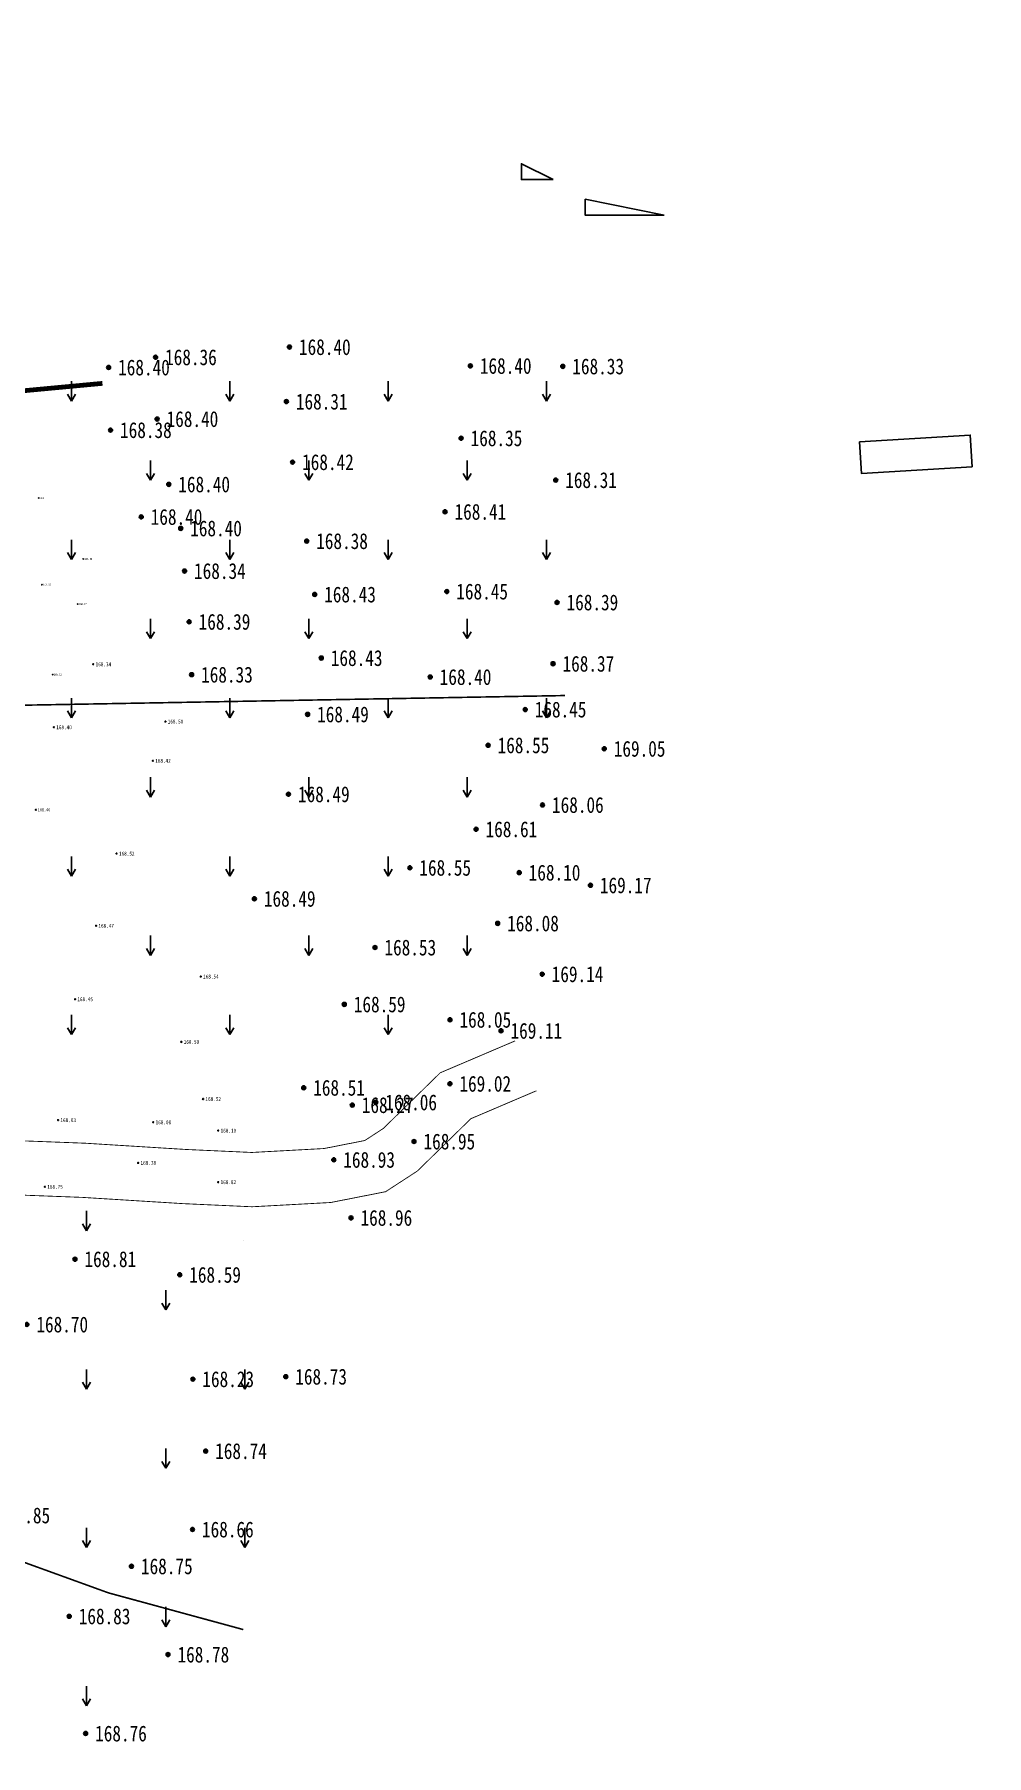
# Model space of a CAD drawing. Header units: millimetres. Extents: x -725 to 2274960, y -506 to 2980382.
# Drawn here: x 574376.4 to 574436.5, y 2880388.2 to 2880496.9 of the extents above; entities that cross this region are included whole.
import ezdxf
from ezdxf.enums import TextEntityAlignment as Align

# ---------------------------------------------------------------- set-up
doc = ezdxf.new("R2010")
doc.units = ezdxf.units.MM
doc.header["$LTSCALE"] = 1000
for name, color, linetype in [('DLSS', 8, 'Continuous'), ('GCD', 8, 'Continuous'), ('SXSS', 5, 'Continuous'), ('YHJ_剖面_梁板', 4, 'Continuous'), ('ZBTZ', 8, 'Continuous')]:
    doc.layers.add(name, color=color, linetype=linetype)
doc.layers.add('管', color=1, linetype='Continuous', lineweight=30)
doc.linetypes.add('1161', pattern='A,0,[149,AAA.SHX,S=0.15,R=0,X=0,Y=0],-1.6', length=1.6)

# ---------------------------------------------------------------- blocks, each defined once
blk = doc.blocks.new('gc120')
for p, q in [((0, 0), (0, 2.5)), ((-0.5, 0.87), (0, 0)), ((0, 0), (0.5, 0.87))]:
    blk.add_line(p, q)
blk = doc.blocks.new('gc200')
h = blk.add_hatch(color=256)
edge = h.paths.add_edge_path()
edge.add_arc((0, 0), 0.25, 0, 360)
blk.add_circle((0, 0), 0.25)

msp = doc.modelspace()

# ---------------------------------------------------------------- linework, layer by layer
at = {"layer": 'DLSS', "color": 8, "linetype": 'Continuous', "const_width": 0.054, "flags": 128}
for points, elevation in [([(574361.2068, 2880425.9137), (574361.5839, 2880426.0991), (574365.1248, 2880426.7288), (574369.0815, 2880427.0967), (574375.0571, 2880427.0202), (574379.5931, 2880426.8483), (574385.9465, 2880426.454), (574390.1245, 2880426.2637), (574394.689, 2880426.5117), (574397.2625, 2880427.0178), (574398.4286, 2880427.7767), (574402.0261, 2880431.2941), (574406.7603, 2880433.3111)], 162.4054), ([(574347.1606, 2880381.4941), (574351.6173, 2880391.2782), (574353.5252, 2880396.9897), (574354.5792, 2880402.1433), (574355.08, 2880406.1261), (574355.1248, 2880411.1287), (574355.4516, 2880413.9298), (574355.9362, 2880416.1005), (574356.6744, 2880417.7144), (574357.5336, 2880419.3494), (574358.7059, 2880420.5187), (574360.7026, 2880421.8489), (574362.6605, 2880422.8115), (574365.5841, 2880423.3314), (574369.2185, 2880423.6694), (574374.9704, 2880423.5958), (574379.4222, 2880423.4271), (574385.7624, 2880423.0335), (574390.1395, 2880422.8342), (574395.1145, 2880423.1045), (574398.5747, 2880423.785), (574400.5809, 2880425.0907), (574403.9606, 2880428.3951), (574408.1028, 2880430.1599)], 162.8509)]:
    msp.add_lwpolyline(points, dxfattribs=dict(at, elevation=elevation))
at = {"layer": 'SXSS', "linetype": 'Continuous', "elevation": 161.8079, "flags": 128}
for points in [[(574370.9339, 2880472.8882, 0.00000216, 0.00000216, 0), (574371.7075, 2880466.771, 0.00000216, 0.00000216, 0), (574372.543, 2880459.0351, 0.00000216, 0.00000216, 0), (574373.1047, 2880454.8352, 0.00000216, 0.00000216, 0), (574373.0764, 2880454.2357, 0.00000216, 0.00000216, 0), (574371.9129, 2880449.4063, 0.00000216, 0.00000216, 0), (574371.0065, 2880446.8567, 0.00000216, 0.00000216, 0), (574369.9768, 2880444.3642, 0.00000216, 0.00000216, 0), (574368.2994, 2880440.8784, 0.00000216, 0.00000216, 0), (574366.2885, 2880437.4863, 0.00000216, 0.00000216, 0), (574364.0156, 2880433.2576, 0.00000216, 0.00000216, 0), (574361.7755, 2880428.7237, 0.00000216, 0.00000216, 0), (574376.4349, 2880427.8509, 0.00000216, 0.00000216, 0), (574385.7516, 2880427.5636, 0.00000216, 0.00000216, 0), (574390.5759, 2880427.4419, 0.00000216, 0.00000216, 0), (574393.629, 2880427.6145, 0.00000216, 0.00000216, 0), (574397.2561, 2880428.954, 0.00000216, 0.00000216, 0), (574399.2874, 2880430.3843, 0.00000216, 0.00000216, 0), (574401.1267, 2880432.012, 0.00000216, 0.00000216, 0), (574403.2319, 2880434.7388, 0.00000216, 0.00000216, 0), (574405.6989, 2880439.5597, 0.00000216, 0.00000216, 0), (574410.4932, 2880451.9572, 0.00000216, 0.00000216, 0)], [(574371.4663, 2880472.9555, 0.00000216, 0.00000216, 0), (574372.2406, 2880466.8335, 0.00000216, 0.00000216, 0), (574373.0759, 2880459.0995, 0.00000216, 0.00000216, 0), (574373.6431, 2880454.8583, 0.00000216, 0.00000216, 0), (574373.61, 2880454.1595, 0.00000216, 0.00000216, 0), (574372.428, 2880449.2532, 0.00000216, 0.00000216, 0), (574371.5077, 2880446.6643, 0.00000216, 0.00000216, 0), (574370.467, 2880444.1452, 0.00000216, 0.00000216, 0), (574368.7729, 2880440.6247, 0.00000216, 0.00000216, 0), (574366.7559, 2880437.2223, 0.00000216, 0.00000216, 0), (574364.4927, 2880433.0116, 0.00000216, 0.00000216, 0), (574362.6151, 2880429.2113, 0.00000216, 0.00000216, 0), (574376.4591, 2880428.387, 0.00000216, 0.00000216, 0), (574385.7666, 2880428.1, 0.00000216, 0.00000216, 0), (574390.5675, 2880427.9789, 0.00000216, 0.00000216, 0), (574393.5184, 2880428.1458, 0.00000216, 0.00000216, 0), (574397.0044, 2880429.4332, 0.00000216, 0.00000216, 0), (574398.954, 2880430.8059, 0.00000216, 0.00000216, 0), (574400.7329, 2880432.3802, 0.00000216, 0.00000216, 0), (574402.7767, 2880435.0275, 0.00000216, 0.00000216, 0), (574405.2143, 2880439.7908, 0.00000216, 0.00000216, 0), (574409.7626, 2880451.6629, 0.00000216, 0.00000216, 0)]]:
    msp.add_lwpolyline(points, format="xyseb", dxfattribs=at)
at = {"layer": 'YHJ_剖面_梁板'}
for points in [[(574409.1574, 2880487.7016), (574407.1574, 2880487.7016), (574407.1574, 2880488.7016), (574409.1574, 2880487.7016)], [(574416.172, 2880485.4598), (574411.172, 2880485.4598), (574411.172, 2880486.4598)], [(574411.172, 2880486.4598), (574416.172, 2880485.4598)], [(574428.5083, 2880471.1446), (574428.6363, 2880469.1371), (574435.6233, 2880469.5638), (574435.5047, 2880471.5603), (574428.5083, 2880471.1446)]]:
    msp.add_lwpolyline(points, dxfattribs=at)
msp.add_circle((589254.9496, 2837256.879), 143124.932, dxfattribs=at)
at = {"layer": 'ZBTZ', "linetype": 'Continuous', "const_width": 0.1, "elevation": 161.9955, "flags": 128}
msp.add_lwpolyline([(574374.6897, 2880454.4887), (574409.8999, 2880455.1167)], dxfattribs=at)
at = {"layer": 'ZBTZ', "linetype": '1161', "elevation": 162.322, "flags": 128}
msp.add_lwpolyline([(574378.2635, 2880371.319, 0.00000216, 0.00000216, 0), (574350.6176, 2880381.9394, 0.00000216, 0.00000216, 0), (574349.6899, 2880383.5628, 0.00000216, 0.00000216, 0), (574350.2008, 2880385.0889, 0.00000216, 0.00000216, 0), (574355.1659, 2880398.2668, 0.00000216, 0.00000216, 0), (574356.4868, 2880406.1505, 0.00000216, 0.00000216, 0), (574356.9569, 2880413.595, 0.00000216, 0.00000216, 0), (574361.1289, 2880421.199, 0.00000216, 0.00000216, 0), (574368.9469, 2880422.73, 0.00000216, 0.00000216, 0), (574374.2185, 2880422.576, 0.00000216, 0.00000216, 0), (574381.7316, 2880421.9584, 0.00000216, 0.00000216, 0), (574388.2746, 2880421.5049, 0.00000216, 0.00000216, 0), (574391.3501, 2880419.7261, 0.00000216, 0.00000216, 0), (574393.2836, 2880416.2791, 0.00000216, 0.00000216, 0), (574394.435, 2880412.2168, 0.00000216, 0.00000216, 0), (574394.5703, 2880409.0989, 0.00000216, 0.00000216, 0), (574393.1044, 2880404.1659, 0.00000216, 0.00000216, 0), (574389.8505, 2880396.6279, 0.00000216, 0.00000216, 0), (574385.955, 2880389.1502, 0.00000216, 0.00000216, 0), (574382.1674, 2880382.7607, 0.00000216, 0.00000216, 0), (574380.4444, 2880379.3302, 0.00000216, 0.00000216, 0), (574379.4746, 2880375.1285, 0.00000216, 0.00000216, 0), (574378.812, 2880372.9998, 0.00000216, 0.00000216, 0)], format="xyseb", close=True, dxfattribs=at)
at = {"layer": 'ZBTZ', "linetype": 'Continuous', "elevation": 162.2089, "flags": 128}
msp.add_lwpolyline([(574356.668, 2880407.2756, 0.1, 0.1, 0), (574370.2637, 2880402.3664, 0.1, 0.1, 0), (574381.0669, 2880398.4554, 0.1, 0.1, 0), (574389.5847, 2880396.1363, 0.1, 0.1, 0)], format="xyseb", dxfattribs=at)
at = {"layer": '管', "color": 8, "linetype": 'Continuous', "lineweight": -2, "const_width": 0.3}
msp.add_lwpolyline([(574357.1863, 2880472.6307), (574380.6907, 2880474.8288)], dxfattribs=at)

# ---------------------------------------------------------------- block references
at = {"layer": 'GCD', "linetype": 'Continuous'}
ref = msp.add_blockref('gc200', (574392.505, 2880477.122, 168.395), dxfattribs=dict(at, xscale=0.5, yscale=0.5, zscale=0.5))
ref.add_attrib('height', '168.40', dxfattribs={"linetype": 'Continuous', "height": 1, "width": 0.8}).set_placement((574393.105, 2880477.122, 168.395), align=Align.MIDDLE_LEFT)
ref = msp.add_blockref('gc200', (574384.048, 2880476.479, 168.358), dxfattribs=dict(at, xscale=0.5, yscale=0.5, zscale=0.5))
ref.add_attrib('height', '168.36', dxfattribs={"linetype": 'Continuous', "height": 1, "width": 0.8}).set_placement((574384.648, 2880476.479, 168.358), align=Align.MIDDLE_LEFT)
ref = msp.add_blockref('gc200', (574403.93, 2880475.933, 168.398), dxfattribs=dict(at, xscale=0.5, yscale=0.5, zscale=0.5))
ref.add_attrib('height', '168.40', dxfattribs={"linetype": 'Continuous', "height": 1, "width": 0.8}).set_placement((574404.53, 2880475.933, 168.398), align=Align.MIDDLE_LEFT)
ref = msp.add_blockref('gc200', (574409.77, 2880475.902, 168.331), dxfattribs=dict(at, xscale=0.5, yscale=0.5, zscale=0.5))
ref.add_attrib('height', '168.33', dxfattribs={"linetype": 'Continuous', "height": 1, "width": 0.8}).set_placement((574410.37, 2880475.902, 168.331), align=Align.MIDDLE_LEFT)
ref = msp.add_blockref('gc200', (574381.081, 2880475.835, 168.395), dxfattribs=dict(at, xscale=0.5, yscale=0.5, zscale=0.5))
ref.add_attrib('height', '168.40', dxfattribs={"linetype": 'Continuous', "height": 1, "width": 0.8}).set_placement((574381.681, 2880475.835, 168.395), align=Align.MIDDLE_LEFT)
ref = msp.add_blockref('gc200', (574392.309, 2880473.679, 168.313), dxfattribs=dict(at, xscale=0.5, yscale=0.5, zscale=0.5))
ref.add_attrib('height', '168.31', dxfattribs={"linetype": 'Continuous', "height": 1, "width": 0.8}).set_placement((574392.909, 2880473.679, 168.313), align=Align.MIDDLE_LEFT)
ref = msp.add_blockref('gc200', (574381.203, 2880471.878, 168.384), dxfattribs=dict(at, xscale=0.5, yscale=0.5, zscale=0.5))
ref.add_attrib('height', '168.38', dxfattribs={"linetype": 'Continuous', "height": 1, "width": 0.8}).set_placement((574381.803, 2880471.878, 168.384), align=Align.MIDDLE_LEFT)
ref = msp.add_blockref('gc200', (574384.143, 2880472.576, 168.403), dxfattribs=dict(at, xscale=0.5, yscale=0.5, zscale=0.5))
ref.add_attrib('height', '168.40', dxfattribs={"linetype": 'Continuous', "height": 1, "width": 0.8}).set_placement((574384.743, 2880472.576, 168.403), align=Align.MIDDLE_LEFT)
ref = msp.add_blockref('gc200', (574403.347, 2880471.364, 168.345), dxfattribs=dict(at, xscale=0.5, yscale=0.5, zscale=0.5))
ref.add_attrib('height', '168.35', dxfattribs={"linetype": 'Continuous', "height": 1, "width": 0.8}).set_placement((574403.947, 2880471.364, 168.345), align=Align.MIDDLE_LEFT)
ref = msp.add_blockref('gc200', (574392.701, 2880469.854, 168.421), dxfattribs=dict(at, xscale=0.5, yscale=0.5, zscale=0.5))
ref.add_attrib('height', '168.42', dxfattribs={"linetype": 'Continuous', "height": 1, "width": 0.8}).set_placement((574393.301, 2880469.854, 168.421), align=Align.MIDDLE_LEFT)
ref = msp.add_blockref('gc200', (574384.883, 2880468.451, 168.404), dxfattribs=dict(at, xscale=0.5, yscale=0.5, zscale=0.5))
ref.add_attrib('height', '168.40', dxfattribs={"linetype": 'Continuous', "height": 1, "width": 0.8}).set_placement((574385.483, 2880468.451, 168.404), align=Align.MIDDLE_LEFT)
ref = msp.add_blockref('gc200', (574409.322, 2880468.722, 168.314), dxfattribs=dict(at, xscale=0.5, yscale=0.5, zscale=0.5))
ref.add_attrib('height', '168.31', dxfattribs={"linetype": 'Continuous', "height": 1, "width": 0.8}).set_placement((574409.922, 2880468.722, 168.314), align=Align.MIDDLE_LEFT)
ref = msp.add_blockref('gc200', (574376.666, 2880467.591, 168.433), dxfattribs=dict(at, xscale=0.0375, yscale=0.0375, zscale=0.0375))
ref.add_attrib('height', '168.43', dxfattribs={"linetype": 'Continuous', "height": 0.075, "width": 0.8}).set_placement((574376.711, 2880467.591, 168.433), align=Align.MIDDLE_LEFT)
ref = msp.add_blockref('gc200', (574383.14, 2880466.397, 168.399), dxfattribs=dict(at, xscale=0.5, yscale=0.5, zscale=0.5))
ref.add_attrib('height', '168.40', dxfattribs={"linetype": 'Continuous', "height": 1, "width": 0.8}).set_placement((574383.74, 2880466.397, 168.399), align=Align.MIDDLE_LEFT)
ref = msp.add_blockref('gc200', (574402.331, 2880466.719, 168.407), dxfattribs=dict(at, xscale=0.5, yscale=0.5, zscale=0.5))
ref.add_attrib('height', '168.41', dxfattribs={"linetype": 'Continuous', "height": 1, "width": 0.8}).set_placement((574402.931, 2880466.719, 168.407), align=Align.MIDDLE_LEFT)
ref = msp.add_blockref('gc200', (574385.635, 2880465.672, 168.403), dxfattribs=dict(at, xscale=0.5, yscale=0.5, zscale=0.5))
ref.add_attrib('height', '168.40', dxfattribs={"linetype": 'Continuous', "height": 1, "width": 0.8}).set_placement((574386.235, 2880465.672, 168.403), align=Align.MIDDLE_LEFT)
ref = msp.add_blockref('gc200', (574393.593, 2880464.868, 168.384), dxfattribs=dict(at, xscale=0.5, yscale=0.5, zscale=0.5))
ref.add_attrib('height', '168.38', dxfattribs={"linetype": 'Continuous', "height": 1, "width": 0.8}).set_placement((574394.193, 2880464.868, 168.384), align=Align.MIDDLE_LEFT)
ref = msp.add_blockref('gc200', (574379.48, 2880463.742, 168.329), dxfattribs=dict(at, xscale=0.0625, yscale=0.0625, zscale=0.0625))
ref.add_attrib('height', '168.33', dxfattribs={"linetype": 'Continuous', "height": 0.125, "width": 0.8}).set_placement((574379.555, 2880463.742, 168.329), align=Align.MIDDLE_LEFT)
ref = msp.add_blockref('gc200', (574385.877, 2880462.979, 168.339), dxfattribs=dict(at, xscale=0.5, yscale=0.5, zscale=0.5))
ref.add_attrib('height', '168.34', dxfattribs={"linetype": 'Continuous', "height": 1, "width": 0.8}).set_placement((574386.477, 2880462.979, 168.339), align=Align.MIDDLE_LEFT)
ref = msp.add_blockref('gc200', (574376.864, 2880462.1139, 84.187), dxfattribs=dict(at, xscale=0.0625, yscale=0.0625, zscale=0.0625))
ref.add_attrib('height', '168.37', dxfattribs={"linetype": 'Continuous', "height": 0.125, "width": 0.8}).set_placement((574376.939, 2880462.1139, 84.187), align=Align.MIDDLE_LEFT)
ref = msp.add_blockref('gc200', (574394.098, 2880461.499, 168.427), dxfattribs=dict(at, xscale=0.5, yscale=0.5, zscale=0.5))
ref.add_attrib('height', '168.43', dxfattribs={"linetype": 'Continuous', "height": 1, "width": 0.8}).set_placement((574394.698, 2880461.499, 168.427), align=Align.MIDDLE_LEFT)
ref = msp.add_blockref('gc200', (574402.442, 2880461.686, 168.448), dxfattribs=dict(at, xscale=0.5, yscale=0.5, zscale=0.5))
ref.add_attrib('height', '168.45', dxfattribs={"linetype": 'Continuous', "height": 1, "width": 0.8}).set_placement((574403.042, 2880461.686, 168.448), align=Align.MIDDLE_LEFT)
ref = msp.add_blockref('gc200', (574409.406, 2880460.998, 168.389), dxfattribs=dict(at, xscale=0.5, yscale=0.5, zscale=0.5))
ref.add_attrib('height', '168.39', dxfattribs={"linetype": 'Continuous', "height": 1, "width": 0.8}).set_placement((574410.006, 2880460.998, 168.389), align=Align.MIDDLE_LEFT)
ref = msp.add_blockref('gc200', (574379.129, 2880460.893, 168.374), dxfattribs=dict(at, xscale=0.0625, yscale=0.0625, zscale=0.0625))
ref.add_attrib('height', '168.37', dxfattribs={"linetype": 'Continuous', "height": 0.125, "width": 0.8}).set_placement((574379.204, 2880460.893, 168.374), align=Align.MIDDLE_LEFT)
ref = msp.add_blockref('gc200', (574386.168, 2880459.774, 168.386), dxfattribs=dict(at, xscale=0.5, yscale=0.5, zscale=0.5))
ref.add_attrib('height', '168.39', dxfattribs={"linetype": 'Continuous', "height": 1, "width": 0.8}).set_placement((574386.768, 2880459.774, 168.386), align=Align.MIDDLE_LEFT)
ref = msp.add_blockref('gc200', (574394.515, 2880457.485, 168.429), dxfattribs=dict(at, xscale=0.5, yscale=0.5, zscale=0.5))
ref.add_attrib('height', '168.43', dxfattribs={"linetype": 'Continuous', "height": 1, "width": 0.8}).set_placement((574395.115, 2880457.485, 168.429), align=Align.MIDDLE_LEFT)
ref = msp.add_blockref('gc200', (574380.113, 2880457.089, 168.336), dxfattribs=dict(at, xscale=0.125, yscale=0.125, zscale=0.125))
ref.add_attrib('height', '168.34', dxfattribs={"linetype": 'Continuous', "height": 0.25, "width": 0.8}).set_placement((574380.263, 2880457.089, 168.336), align=Align.MIDDLE_LEFT)
ref = msp.add_blockref('gc200', (574386.323, 2880456.436, 168.327), dxfattribs=dict(at, xscale=0.5, yscale=0.5, zscale=0.5))
ref.add_attrib('height', '168.33', dxfattribs={"linetype": 'Continuous', "height": 1, "width": 0.8}).set_placement((574386.923, 2880456.436, 168.327), align=Align.MIDDLE_LEFT)
ref = msp.add_blockref('gc200', (574409.152, 2880457.126, 168.367), dxfattribs=dict(at, xscale=0.5, yscale=0.5, zscale=0.5))
ref.add_attrib('height', '168.37', dxfattribs={"linetype": 'Continuous', "height": 1, "width": 0.8}).set_placement((574409.752, 2880457.126, 168.367), align=Align.MIDDLE_LEFT)
ref = msp.add_blockref('gc200', (574377.55, 2880456.441, 168.322), dxfattribs=dict(at, xscale=0.0625, yscale=0.0625, zscale=0.0625))
ref.add_attrib('height', '168.32', dxfattribs={"linetype": 'Continuous', "height": 0.125, "width": 0.8}).set_placement((574377.625, 2880456.441, 168.322), align=Align.MIDDLE_LEFT)
ref = msp.add_blockref('gc200', (574401.393, 2880456.287, 168.402), dxfattribs=dict(at, xscale=0.5, yscale=0.5, zscale=0.5))
ref.add_attrib('height', '168.40', dxfattribs={"linetype": 'Continuous', "height": 1, "width": 0.8}).set_placement((574401.993, 2880456.287, 168.402), align=Align.MIDDLE_LEFT)
ref = msp.add_blockref('gc200', (574407.396, 2880454.233, 168.453), dxfattribs=dict(at, xscale=0.5, yscale=0.5, zscale=0.5))
ref.add_attrib('height', '168.45', dxfattribs={"linetype": 'Continuous', "height": 1, "width": 0.8}).set_placement((574407.996, 2880454.233, 168.453), align=Align.MIDDLE_LEFT)
ref = msp.add_blockref('gc200', (574384.667, 2880453.476, 168.502), dxfattribs=dict(at, xscale=0.125, yscale=0.125, zscale=0.125))
ref.add_attrib('height', '168.50', dxfattribs={"linetype": 'Continuous', "height": 0.25, "width": 0.8}).set_placement((574384.817, 2880453.476, 168.502), align=Align.MIDDLE_LEFT)
ref = msp.add_blockref('gc200', (574393.651, 2880453.928, 168.492), dxfattribs=dict(at, xscale=0.5, yscale=0.5, zscale=0.5))
ref.add_attrib('height', '168.49', dxfattribs={"linetype": 'Continuous', "height": 1, "width": 0.8}).set_placement((574394.251, 2880453.928, 168.492), align=Align.MIDDLE_LEFT)
ref = msp.add_blockref('gc200', (574377.625, 2880453.114, 168.401), dxfattribs=dict(at, xscale=0.125, yscale=0.125, zscale=0.125))
ref.add_attrib('height', '168.40', dxfattribs={"linetype": 'Continuous', "height": 0.25, "width": 0.8}).set_placement((574377.775, 2880453.114, 168.401), align=Align.MIDDLE_LEFT)
ref = msp.add_blockref('gc200', (574405.051, 2880451.976, 168.546), dxfattribs=dict(at, xscale=0.5, yscale=0.5, zscale=0.5))
ref.add_attrib('height', '168.55', dxfattribs={"linetype": 'Continuous', "height": 1, "width": 0.8}).set_placement((574405.651, 2880451.976, 168.546), align=Align.MIDDLE_LEFT)
ref = msp.add_blockref('gc200', (574412.387, 2880451.756, 169.053), dxfattribs=dict(at, xscale=0.5, yscale=0.5, zscale=0.5))
ref.add_attrib('height', '169.05', dxfattribs={"linetype": 'Continuous', "height": 1, "width": 0.8}).set_placement((574412.987, 2880451.756, 169.053), align=Align.MIDDLE_LEFT)
ref = msp.add_blockref('gc200', (574383.876, 2880451.001, 168.415), dxfattribs=dict(at, xscale=0.125, yscale=0.125, zscale=0.125))
ref.add_attrib('height', '168.42', dxfattribs={"linetype": 'Continuous', "height": 0.25, "width": 0.8}).set_placement((574384.026, 2880451.001, 168.415), align=Align.MIDDLE_LEFT)
ref = msp.add_blockref('gc200', (574392.442, 2880448.883, 168.49), dxfattribs=dict(at, xscale=0.5, yscale=0.5, zscale=0.5))
ref.add_attrib('height', '168.49', dxfattribs={"linetype": 'Continuous', "height": 1, "width": 0.8}).set_placement((574393.042, 2880448.883, 168.49), align=Align.MIDDLE_LEFT)
ref = msp.add_blockref('gc200', (574408.487, 2880448.209, 168.062), dxfattribs=dict(at, xscale=0.5, yscale=0.5, zscale=0.5))
ref.add_attrib('height', '168.06', dxfattribs={"linetype": 'Continuous', "height": 1, "width": 0.8}).set_placement((574409.087, 2880448.209, 168.062), align=Align.MIDDLE_LEFT)
ref = msp.add_blockref('gc200', (574376.491, 2880447.905, 168.463), dxfattribs=dict(at, xscale=0.1, yscale=0.1, zscale=0.1))
ref.add_attrib('height', '168.46', dxfattribs={"linetype": 'Continuous', "height": 0.2, "width": 0.8}).set_placement((574376.611, 2880447.905, 168.463), align=Align.MIDDLE_LEFT)
ref = msp.add_blockref('gc200', (574404.291, 2880446.673, 168.607), dxfattribs=dict(at, xscale=0.5, yscale=0.5, zscale=0.5))
ref.add_attrib('height', '168.61', dxfattribs={"linetype": 'Continuous', "height": 1, "width": 0.8}).set_placement((574404.891, 2880446.673, 168.607), align=Align.MIDDLE_LEFT)
ref = msp.add_blockref('gc200', (574381.587, 2880445.134, 168.517), dxfattribs=dict(at, xscale=0.125, yscale=0.125, zscale=0.125))
ref.add_attrib('height', '168.52', dxfattribs={"linetype": 'Continuous', "height": 0.25, "width": 0.8}).set_placement((574381.737, 2880445.134, 168.517), align=Align.MIDDLE_LEFT)
ref = msp.add_blockref('gc200', (574400.108, 2880444.241, 168.548), dxfattribs=dict(at, xscale=0.5, yscale=0.5, zscale=0.5))
ref.add_attrib('height', '168.55', dxfattribs={"linetype": 'Continuous', "height": 1, "width": 0.8}).set_placement((574400.708, 2880444.241, 168.548), align=Align.MIDDLE_LEFT)
ref = msp.add_blockref('gc200', (574407.014, 2880443.936, 168.097), dxfattribs=dict(at, xscale=0.5, yscale=0.5, zscale=0.5))
ref.add_attrib('height', '168.10', dxfattribs={"linetype": 'Continuous', "height": 1, "width": 0.8}).set_placement((574407.614, 2880443.936, 168.097), align=Align.MIDDLE_LEFT)
ref = msp.add_blockref('gc200', (574390.288, 2880442.284, 168.49), dxfattribs=dict(at, xscale=0.5, yscale=0.5, zscale=0.5))
ref.add_attrib('height', '168.49', dxfattribs={"linetype": 'Continuous', "height": 1, "width": 0.8}).set_placement((574390.888, 2880442.284, 168.49), align=Align.MIDDLE_LEFT)
ref = msp.add_blockref('gc200', (574411.512, 2880443.134, 169.172), dxfattribs=dict(at, xscale=0.5, yscale=0.5, zscale=0.5))
ref.add_attrib('height', '169.17', dxfattribs={"linetype": 'Continuous', "height": 1, "width": 0.8}).set_placement((574412.112, 2880443.134, 169.172), align=Align.MIDDLE_LEFT)
ref = msp.add_blockref('gc200', (574380.289, 2880440.577, 168.469), dxfattribs=dict(at, xscale=0.125, yscale=0.125, zscale=0.125))
ref.add_attrib('height', '168.47', dxfattribs={"linetype": 'Continuous', "height": 0.25, "width": 0.8}).set_placement((574380.439, 2880440.577, 168.469), align=Align.MIDDLE_LEFT)
ref = msp.add_blockref('gc200', (574405.655, 2880440.729, 168.081), dxfattribs=dict(at, xscale=0.5, yscale=0.5, zscale=0.5))
ref.add_attrib('height', '168.08', dxfattribs={"linetype": 'Continuous', "height": 1, "width": 0.8}).set_placement((574406.255, 2880440.729, 168.081), align=Align.MIDDLE_LEFT)
ref = msp.add_blockref('gc200', (574397.904, 2880439.206, 168.532), dxfattribs=dict(at, xscale=0.5, yscale=0.5, zscale=0.5))
ref.add_attrib('height', '168.53', dxfattribs={"linetype": 'Continuous', "height": 1, "width": 0.8}).set_placement((574398.504, 2880439.206, 168.532), align=Align.MIDDLE_LEFT)
ref = msp.add_blockref('gc200', (574386.903, 2880437.373, 168.535), dxfattribs=dict(at, xscale=0.125, yscale=0.125, zscale=0.125))
ref.add_attrib('height', '168.54', dxfattribs={"linetype": 'Continuous', "height": 0.25, "width": 0.8}).set_placement((574387.053, 2880437.373, 168.535), align=Align.MIDDLE_LEFT)
ref = msp.add_blockref('gc200', (574408.467, 2880437.522, 169.141), dxfattribs=dict(at, xscale=0.5, yscale=0.5, zscale=0.5))
ref.add_attrib('height', '169.14', dxfattribs={"linetype": 'Continuous', "height": 1, "width": 0.8}).set_placement((574409.067, 2880437.522, 169.141), align=Align.MIDDLE_LEFT)
ref = msp.add_blockref('gc200', (574378.96, 2880435.94, 168.454), dxfattribs=dict(at, xscale=0.125, yscale=0.125, zscale=0.125))
ref.add_attrib('height', '168.45', dxfattribs={"linetype": 'Continuous', "height": 0.25, "width": 0.8}).set_placement((574379.11, 2880435.94, 168.454), align=Align.MIDDLE_LEFT)
ref = msp.add_blockref('gc200', (574395.968, 2880435.615, 168.588), dxfattribs=dict(at, xscale=0.5, yscale=0.5, zscale=0.5))
ref.add_attrib('height', '168.59', dxfattribs={"linetype": 'Continuous', "height": 1, "width": 0.8}).set_placement((574396.568, 2880435.615, 168.588), align=Align.MIDDLE_LEFT)
ref = msp.add_blockref('gc200', (574402.643, 2880434.644, 168.05), dxfattribs=dict(at, xscale=0.5, yscale=0.5, zscale=0.5))
ref.add_attrib('height', '168.05', dxfattribs={"linetype": 'Continuous', "height": 1, "width": 0.8}).set_placement((574403.243, 2880434.644, 168.05), align=Align.MIDDLE_LEFT)
ref = msp.add_blockref('gc200', (574405.867, 2880433.947, 169.11), dxfattribs=dict(at, xscale=0.5, yscale=0.5, zscale=0.5))
ref.add_attrib('height', '169.11', dxfattribs={"linetype": 'Continuous', "height": 1, "width": 0.8}).set_placement((574406.467, 2880433.947, 169.11), align=Align.MIDDLE_LEFT)
ref = msp.add_blockref('gc200', (574385.674, 2880433.245, 168.495), dxfattribs=dict(at, xscale=0.125, yscale=0.125, zscale=0.125))
ref.add_attrib('height', '168.50', dxfattribs={"linetype": 'Continuous', "height": 0.25, "width": 0.8}).set_placement((574385.824, 2880433.245, 168.495), align=Align.MIDDLE_LEFT)
ref = msp.add_blockref('gc200', (574393.404, 2880430.35, 168.506), dxfattribs=dict(at, xscale=0.5, yscale=0.5, zscale=0.5))
ref.add_attrib('height', '168.51', dxfattribs={"linetype": 'Continuous', "height": 1, "width": 0.8}).set_placement((574394.004, 2880430.35, 168.506), align=Align.MIDDLE_LEFT)
ref = msp.add_blockref('gc200', (574402.639, 2880430.602, 169.021), dxfattribs=dict(at, xscale=0.5, yscale=0.5, zscale=0.5))
ref.add_attrib('height', '169.02', dxfattribs={"linetype": 'Continuous', "height": 1, "width": 0.8}).set_placement((574403.239, 2880430.602, 169.021), align=Align.MIDDLE_LEFT)
ref = msp.add_blockref('gc200', (574387.05, 2880429.64, 168.52), dxfattribs=dict(at, xscale=0.125, yscale=0.125, zscale=0.125))
ref.add_attrib('height', '168.52', dxfattribs={"linetype": 'Continuous', "height": 0.25, "width": 0.8}).set_placement((574387.2, 2880429.64, 168.52), align=Align.MIDDLE_LEFT)
ref = msp.add_blockref('gc200', (574396.471, 2880429.255, 168.274), dxfattribs=dict(at, xscale=0.5, yscale=0.5, zscale=0.5))
ref.add_attrib('height', '168.27', dxfattribs={"linetype": 'Continuous', "height": 1, "width": 0.8}).set_placement((574397.071, 2880429.255, 168.274), align=Align.MIDDLE_LEFT)
ref = msp.add_blockref('gc200', (574397.956, 2880429.426, 168.057), dxfattribs=dict(at, xscale=0.5, yscale=0.5, zscale=0.5))
ref.add_attrib('height', '168.06', dxfattribs={"linetype": 'Continuous', "height": 1, "width": 0.8}).set_placement((574398.556, 2880429.426, 168.057), align=Align.MIDDLE_LEFT)
ref = msp.add_blockref('gc200', (574377.89, 2880428.305, 168.029), dxfattribs=dict(at, xscale=0.125, yscale=0.125, zscale=0.125))
ref.add_attrib('height', '168.03', dxfattribs={"linetype": 'Continuous', "height": 0.25, "width": 0.8}).set_placement((574378.04, 2880428.305, 168.029), align=Align.MIDDLE_LEFT)
ref = msp.add_blockref('gc200', (574383.902, 2880428.168, 168.082), dxfattribs=dict(at, xscale=0.125, yscale=0.125, zscale=0.125))
ref.add_attrib('height', '168.08', dxfattribs={"linetype": 'Continuous', "height": 0.25, "width": 0.8}).set_placement((574384.052, 2880428.168, 168.082), align=Align.MIDDLE_LEFT)
ref = msp.add_blockref('gc200', (574388.007, 2880427.642, 168.103), dxfattribs=dict(at, xscale=0.125, yscale=0.125, zscale=0.125))
ref.add_attrib('height', '168.10', dxfattribs={"linetype": 'Continuous', "height": 0.25, "width": 0.8}).set_placement((574388.157, 2880427.642, 168.103), align=Align.MIDDLE_LEFT)
ref = msp.add_blockref('gc200', (574400.37, 2880426.956, 168.948), dxfattribs=dict(at, xscale=0.5, yscale=0.5, zscale=0.5))
ref.add_attrib('height', '168.95', dxfattribs={"linetype": 'Continuous', "height": 1, "width": 0.8}).set_placement((574400.97, 2880426.956, 168.948), align=Align.MIDDLE_LEFT)
ref = msp.add_blockref('gc200', (574382.947, 2880425.607, 168.78), dxfattribs=dict(at, xscale=0.125, yscale=0.125, zscale=0.125))
ref.add_attrib('height', '168.78', dxfattribs={"linetype": 'Continuous', "height": 0.25, "width": 0.8}).set_placement((574383.097, 2880425.607, 168.78), align=Align.MIDDLE_LEFT)
ref = msp.add_blockref('gc200', (574395.304, 2880425.8, 168.93), dxfattribs=dict(at, xscale=0.5, yscale=0.5, zscale=0.5))
ref.add_attrib('height', '168.93', dxfattribs={"linetype": 'Continuous', "height": 1, "width": 0.8}).set_placement((574395.904, 2880425.8, 168.93), align=Align.MIDDLE_LEFT)
ref = msp.add_blockref('gc200', (574377.059, 2880424.097, 168.754), dxfattribs=dict(at, xscale=0.125, yscale=0.125, zscale=0.125))
ref.add_attrib('height', '168.75', dxfattribs={"linetype": 'Continuous', "height": 0.25, "width": 0.8}).set_placement((574377.209, 2880424.097, 168.754), align=Align.MIDDLE_LEFT)
ref = msp.add_blockref('gc200', (574388.004, 2880424.388, 168.816), dxfattribs=dict(at, xscale=0.125, yscale=0.125, zscale=0.125))
ref.add_attrib('height', '168.82', dxfattribs={"linetype": 'Continuous', "height": 0.25, "width": 0.8}).set_placement((574388.154, 2880424.388, 168.816), align=Align.MIDDLE_LEFT)
ref = msp.add_blockref('gc200', (574396.393, 2880422.135, 168.959), dxfattribs=dict(at, xscale=0.5, yscale=0.5, zscale=0.5))
ref.add_attrib('height', '168.96', dxfattribs={"linetype": 'Continuous', "height": 1, "width": 0.8}).set_placement((574396.993, 2880422.135, 168.959), align=Align.MIDDLE_LEFT)
ref = msp.add_blockref('gc200', (574378.956, 2880419.525, 168.81), dxfattribs=dict(at, xscale=0.5, yscale=0.5, zscale=0.5))
ref.add_attrib('height', '168.81', dxfattribs={"linetype": 'Continuous', "height": 1, "width": 0.8}).set_placement((574379.556, 2880419.525, 168.81), align=Align.MIDDLE_LEFT)
ref = msp.add_blockref('gc200', (574385.574, 2880418.539, 168.592), dxfattribs=dict(at, xscale=0.5, yscale=0.5, zscale=0.5))
ref.add_attrib('height', '168.59', dxfattribs={"linetype": 'Continuous', "height": 1, "width": 0.8}).set_placement((574386.174, 2880418.539, 168.592), align=Align.MIDDLE_LEFT)
ref = msp.add_blockref('gc200', (574375.919, 2880415.402, 168.695), dxfattribs=dict(at, xscale=0.5, yscale=0.5, zscale=0.5))
ref.add_attrib('height', '168.70', dxfattribs={"linetype": 'Continuous', "height": 1, "width": 0.8}).set_placement((574376.519, 2880415.402, 168.695), align=Align.MIDDLE_LEFT)
ref = msp.add_blockref('gc200', (574386.402, 2880411.948, 168.232), dxfattribs=dict(at, xscale=0.5, yscale=0.5, zscale=0.5))
ref.add_attrib('height', '168.23', dxfattribs={"linetype": 'Continuous', "height": 1, "width": 0.8}).set_placement((574387.002, 2880411.948, 168.232), align=Align.MIDDLE_LEFT)
ref = msp.add_blockref('gc200', (574392.271, 2880412.106, 168.732), dxfattribs=dict(at, xscale=0.5, yscale=0.5, zscale=0.5))
ref.add_attrib('height', '168.73', dxfattribs={"linetype": 'Continuous', "height": 1, "width": 0.8}).set_placement((574392.871, 2880412.106, 168.732), align=Align.MIDDLE_LEFT)
ref = msp.add_blockref('gc200', (574387.212, 2880407.405, 168.743), dxfattribs=dict(at, xscale=0.5, yscale=0.5, zscale=0.5))
ref.add_attrib('height', '168.74', dxfattribs={"linetype": 'Continuous', "height": 1, "width": 0.8}).set_placement((574387.812, 2880407.405, 168.743), align=Align.MIDDLE_LEFT)
ref = msp.add_blockref('gc200', (574373.522, 2880403.346, 168.85), dxfattribs=dict(at, xscale=0.5, yscale=0.5, zscale=0.5))
ref.add_attrib('height', '168.85', dxfattribs={"linetype": 'Continuous', "height": 1, "width": 0.8}).set_placement((574374.122, 2880403.346, 168.85), align=Align.MIDDLE_LEFT)
ref = msp.add_blockref('gc200', (574386.379, 2880402.457, 168.66), dxfattribs=dict(at, xscale=0.5, yscale=0.5, zscale=0.5))
ref.add_attrib('height', '168.66', dxfattribs={"linetype": 'Continuous', "height": 1, "width": 0.8}).set_placement((574386.979, 2880402.457, 168.66), align=Align.MIDDLE_LEFT)
ref = msp.add_blockref('gc200', (574382.525, 2880400.132, 168.746), dxfattribs=dict(at, xscale=0.5, yscale=0.5, zscale=0.5))
ref.add_attrib('height', '168.75', dxfattribs={"linetype": 'Continuous', "height": 1, "width": 0.8}).set_placement((574383.125, 2880400.132, 168.746), align=Align.MIDDLE_LEFT)
ref = msp.add_blockref('gc200', (574378.593, 2880396.972, 168.832), dxfattribs=dict(at, xscale=0.5, yscale=0.5, zscale=0.5))
ref.add_attrib('height', '168.83', dxfattribs={"linetype": 'Continuous', "height": 1, "width": 0.8}).set_placement((574379.193, 2880396.972, 168.832), align=Align.MIDDLE_LEFT)
ref = msp.add_blockref('gc200', (574384.833, 2880394.557, 168.782), dxfattribs=dict(at, xscale=0.5, yscale=0.5, zscale=0.5))
ref.add_attrib('height', '168.78', dxfattribs={"linetype": 'Continuous', "height": 1, "width": 0.8}).set_placement((574385.433, 2880394.557, 168.782), align=Align.MIDDLE_LEFT)
ref = msp.add_blockref('gc200', (574379.629, 2880389.574, 168.757), dxfattribs=dict(at, xscale=0.5, yscale=0.5, zscale=0.5))
ref.add_attrib('height', '168.76', dxfattribs={"linetype": 'Continuous', "height": 1, "width": 0.8}).set_placement((574380.229, 2880389.574, 168.757), align=Align.MIDDLE_LEFT)
at = {"layer": 'ZBTZ', "linetype": 'Continuous', "xscale": 0.5, "yscale": 0.5}
for p in [(574378.732, 2880473.7091, 161.8627), (574388.732, 2880473.7091, 161.8531), (574398.732, 2880473.7091, 161.8436), (574408.732, 2880473.7091, 161.9152), (574383.732, 2880468.7091, 161.858), (574393.732, 2880468.7091, 161.8484), (574403.732, 2880468.7091, 162.0073), (574378.732, 2880463.7091, 161.8533), (574388.732, 2880463.7091, 161.8533), (574398.732, 2880463.7091, 161.9728), (574408.732, 2880463.7091, 161.9736), (574383.732, 2880458.7091, 161.9475), (574393.732, 2880458.7091, 161.9357), (574403.732, 2880458.7091, 161.9364), (574378.732, 2880453.7091, 161.9997), (574388.732, 2880453.7091, 161.9997), (574398.732, 2880453.7091, 162.184), (574408.732, 2880453.7091, 162.2119), (574383.732, 2880448.7091, 162.0243), (574393.732, 2880448.7091, 162.2635), (574403.732, 2880448.7091, 162.2092), (574378.732, 2880443.7091, 162.071), (574388.732, 2880443.7091, 162.3981), (574398.732, 2880443.7091, 162.2983), (574383.732, 2880438.7091, 162.2838), (574393.732, 2880438.7091, 162.4214), (574403.732, 2880438.7091, 162.3332), (574378.732, 2880433.7091, 162.1695), (574388.732, 2880433.7091, 162.3937), (574398.732, 2880433.7091, 162.4277), (574379.6899, 2880421.319, 162.4847), (574384.6899, 2880416.319, 162.5564), (574379.6899, 2880411.319, 162.5064), (574389.6899, 2880411.319, 162.444), (574384.6899, 2880406.319, 162.028), (574379.6899, 2880401.319, 162.3732), (574389.6899, 2880401.319, 162.159), (574384.6899, 2880396.319, 162.3772), (574379.6899, 2880391.319, 162.4749)]:
    msp.add_blockref('gc120', p, dxfattribs=at)

doc.saveas('drawing.dxf')
